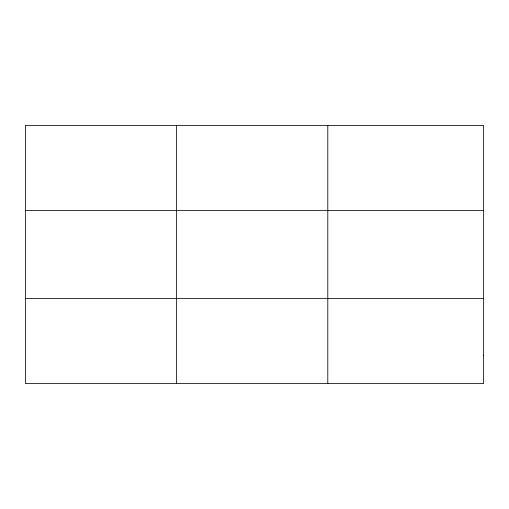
<?xml version="1.0" encoding="UTF-8"?>
<svg xmlns="http://www.w3.org/2000/svg" width="509" height="509" viewBox="0 0 509 509"><rect width="100%" height="100%" fill="white"/><g stroke="black" fill="none" stroke-linecap="round" stroke-linejoin="round"><path stroke-width="0.76" d="M176.623 125.392L176.623 383.608M327.796 125.392L327.796 383.608M25.45 210.605L483.55 210.605M25.45 298.395L483.55 298.395M483.55 355.206L483.55 383.608L25.45 383.608L25.45 125.392L483.55 125.392L483.55 355.206"/></g></svg>
